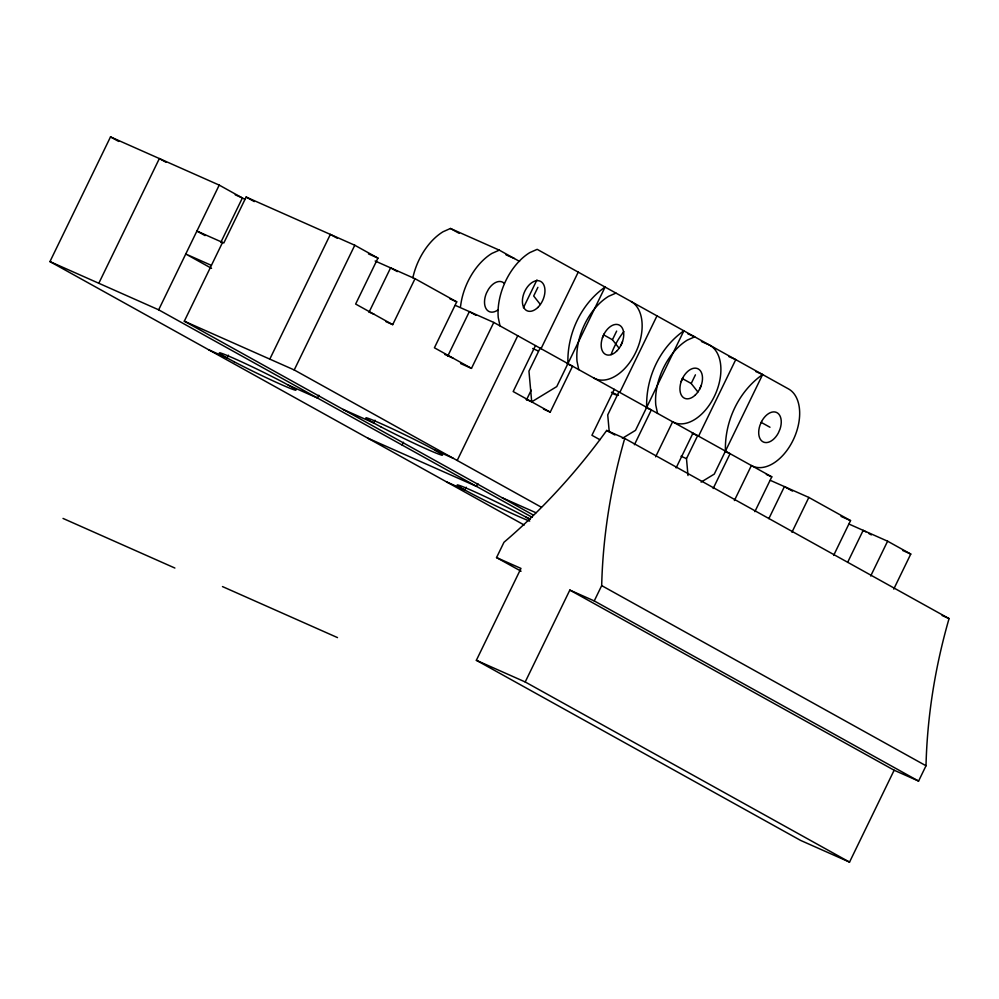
<?xml version="1.0" encoding="UTF-8"?>
<svg xmlns="http://www.w3.org/2000/svg" width="999" height="999" viewBox="0 0 999 999"><rect width="100%" height="100%" fill="white"/><g stroke="black" fill="none" stroke-linecap="round" stroke-linejoin="round"><path stroke-width="1.5" d="M567.919 363.624C566.982 334.19 580.844 304.096 605.094 287.05L556.755 386.588L531.705 401.835L526.273 399.425M646.678 407.367C645.741 377.947 659.615 347.839 683.853 330.806L635.526 430.332L622.34 438.361M725.436 451.111C724.5 421.69 738.373 391.596 762.624 374.55L755.644 371.453M602.409 337.862L604.095 333.978M620.804 345.517L622.489 341.633M681.181 381.606L682.854 377.734M699.575 389.26L701.248 385.377M524.2 525.024L49.95 261.601L110.514 136.888L219.218 185.102L245.03 199.438M98.801 283.279L159.365 158.554L166.184 162.338M532.167 517.295L158.654 309.815L219.218 185.102M220.754 242.52L242.382 197.964L235.252 194.805M533.366 515.084L184.303 321.203L222.552 242.42M375.137 261.001L415.022 278.696L392.707 324.638L355.644 304.046L377.959 258.104L354.782 245.242L246.129 197.04L223.813 242.982L196.903 231.044L205.082 235.589M228.446 355.194L227.11 357.954L208.779 349.825M269.805 359.116L330.357 234.403L337.175 238.187M541.421 507.255L294.23 369.955L354.782 245.242M318.843 395.254L317.482 398.039L288.174 385.04M368.956 312.4L390.597 267.857L397.315 271.591M375.012 420.204L373.676 422.964L343.132 409.428M415.022 278.696L456.718 301.848L434.415 347.789L471.478 368.381L493.781 322.44L455.319 305.382M402.098 445.042L403.459 442.257M447.727 356.156L469.355 311.613L476.086 315.347M523.426 307.742L536.95 279.907M537.899 287.325L533.691 295.991L540.359 304.483M457.192 460.477L517.744 335.751M466.233 487.225L464.872 490.022L446.553 481.893M535.476 345.604L513.174 391.546L550.237 412.125L572.552 366.196L567.12 363.786M540.109 348.176L528.958 371.141L531.705 401.835M541.046 348.688L578.221 272.128M477.847 483.578L476.486 486.363L367.782 438.149M526.485 399.9L531.218 390.159M521.066 571.203L496.54 557.579L503.983 542.27A528.946 414.135 -60.9 0 0 606.693 430.457L624.725 438.449L949.05 618.593A510.464 399.662 -60.9 0 0 926.011 765.758L918.581 781.068L894.142 770.229L569.83 590.084L525.212 681.967L849.537 862.112L894.142 770.229M619.118 348.239L612.449 339.747L616.658 331.069M849.537 862.112L800.674 840.446L476.361 660.302L520.966 568.419L496.54 557.579M614.248 389.348L591.932 435.289L599.887 439.71M618.881 391.933L607.729 414.897L609.24 431.78M619.805 392.445L656.98 315.871M634.415 444.742L651.311 409.94L645.878 407.53M655.606 456.818L672.627 421.778A42.595 26.436 -66.1 0 0 714.372 396.366A42.595 26.436 -66.1 0 0 709.802 345.217L701.423 341.496M697.889 391.983L691.208 383.491L695.429 374.825M918.581 781.068L594.255 600.923L601.685 585.614A510.464 399.662 -60.9 0 1 624.725 438.449M676.111 467.907L693.006 433.104M687.999 475.524L686.488 458.641L697.639 435.676L692.22 433.266M698.563 436.188L735.751 359.628L728.771 356.531M762.624 374.55L714.285 474.088L701.098 482.117M713.174 488.499L730.069 453.696L724.65 451.286M734.377 500.561L751.385 465.534A42.595 26.436 -66.1 0 0 793.144 440.109A42.595 26.436 -66.1 0 0 788.561 388.961L537.187 249.338L529.807 252.597A51.111 31.718 -66.1 0 0 498.251 317.557L500.012 325.899M754.869 511.65L771.777 476.848L493.781 322.44M768.868 518.618L784.415 486.6L792.482 491.083M791.945 532.242L808.84 497.44L770.366 480.369M833.641 555.407L850.536 520.604L808.84 497.44M847.627 562.375L863.173 530.357L865.896 531.868M870.703 575.986L887.599 541.196L849.125 524.125M893.755 589.085L910.763 554.058L887.599 541.196M519.567 261.413L499.3 250.15L450.437 228.484L443.057 231.743A51.111 31.718 -66.1 0 0 412.862 277.747M499.3 250.15L491.908 253.409A51.111 31.718 -66.1 0 0 460.564 306.418M615.958 293.082L608.566 296.341A51.111 31.718 -66.1 0 0 577.022 361.313L578.771 369.655M687.737 333.741L694.717 336.838L687.324 340.097A51.111 31.718 -66.1 0 0 655.781 405.057L657.542 413.399M506.006 254.82L514.385 258.529M368.456 253.896L377.959 258.104M449.937 298.838L456.718 301.848M532.679 348.501L538.286 350.999M611.438 392.257L618.456 395.367M612.874 393.594L615.659 394.83M766.345 474.45L771.777 476.848M841.033 516.383L850.536 520.604M370.105 312.537L374.175 314.335M902.621 550.449L910.763 554.058M385.926 321.628L392.707 324.638M681.056 456.243L686.488 458.641M444.805 354.47L452.947 358.092M460.614 363.561L471.478 368.381M543.456 409.115L550.237 412.125M211.401 265.384L185.752 254.008L211.551 268.344M942.119 615.521L949.05 618.593M49.95 261.601L158.654 309.815M184.303 321.203L294.23 369.955M434.74 450.049L453.059 458.179M502.135 497.739L535.963 512.737M525.936 517.107L530.132 518.968M569.83 590.084L594.255 600.923M476.361 660.302L525.212 681.967M222.477 586.575L337.5 637.599M63.024 518.431L174.887 568.044M450.437 228.484L459.24 233.366M603.696 334.89L612.449 339.747M682.467 378.633L691.208 383.491M761.226 422.39L769.979 427.247M868.631 533.379L871.353 534.902M246.129 197.04L254.308 201.586M110.514 136.888L118.681 141.433M606.693 430.457L614.872 434.99M601.685 585.614L926.011 765.758M631.043 301.461A42.595 26.436 -66.1 0 1 635.614 352.61A42.595 26.436 -66.1 0 1 593.856 378.034M529.695 521.103A42.595 1.861 25.9 0 1 471.253 493.469A42.595 1.861 25.9 0 1 471.578 490.409A42.595 1.861 25.9 0 1 529.882 519.368M497.864 310.002A16.184 10.04 -66.1 0 1 486.338 309.116A16.184 10.04 -66.1 0 1 486.476 293.044L488.449 289.323A16.184 10.04 -66.1 0 1 504.358 283.429M611.101 354.608A51.111 31.718 -66.1 0 1 623.863 331.618M761.613 421.478L759.939 425.362A16.184 10.04 -66.1 0 0 763.548 442.095A16.184 10.04 -66.1 0 0 778.333 433.004L780.007 429.133A16.184 10.04 -66.1 0 0 776.41 412.387A16.184 10.04 -66.1 0 0 761.613 421.478M380.706 426.76A42.595 1.861 25.9 0 0 442.182 455.182A42.595 1.861 25.9 0 0 389.735 427.584A42.595 1.861 25.9 0 0 380.706 426.76M234.141 361.75A42.595 1.861 25.9 0 0 295.617 390.172A42.595 1.861 25.9 0 0 243.169 362.575A42.595 1.861 25.9 0 0 234.141 361.75M695.304 395.005A16.184 10.04 -66.1 0 0 698.276 368.943A16.184 10.04 -66.1 0 0 680.057 386.538A16.184 10.04 -66.1 0 0 695.304 395.005M616.545 351.261A16.184 10.04 -66.1 0 0 619.517 325.199A16.184 10.04 -66.1 0 0 601.298 342.782A16.184 10.04 -66.1 0 0 616.545 351.261M537.774 307.505A16.184 10.04 -66.1 0 0 540.746 281.456A16.184 10.04 -66.1 0 0 522.527 299.038A16.184 10.04 -66.1 0 0 537.774 307.505"/></g></svg>
